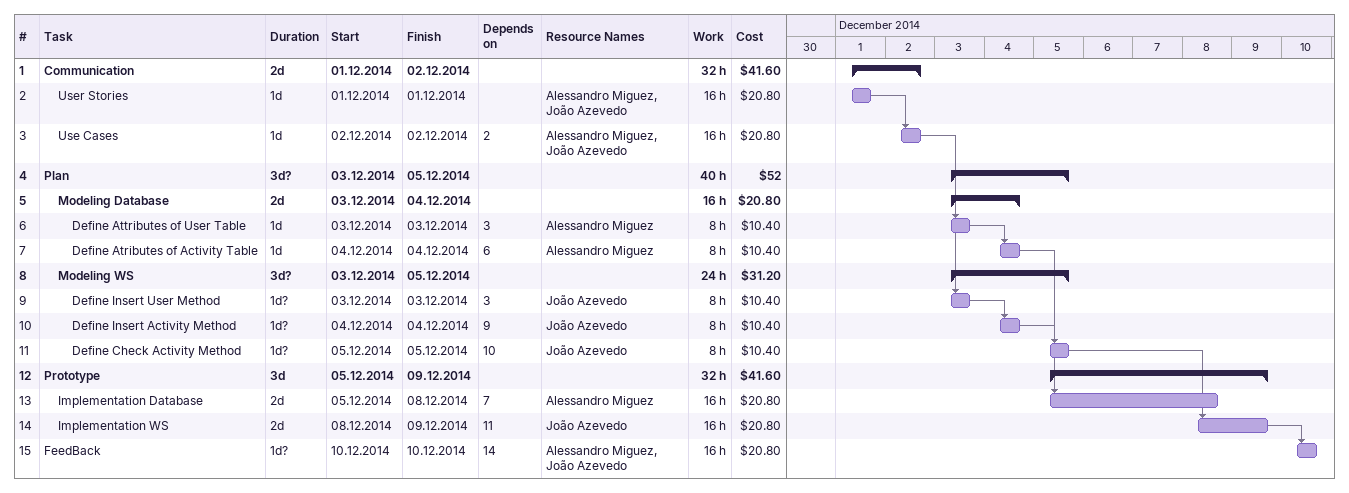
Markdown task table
| ID | Level | Task | Duration | Start | Finish | Predecessors | Resources | Work (h) | Cost ($) |
|---|---|---|---|---|---|---|---|---|---|
| 1 | 1 | **Communication** | 2d | 2014-12-01 | 2014-12-02 |  |  | 32 | 41.60 |
| 2 | 2 | User Stories | 1d | 2014-12-01 | 2014-12-01 |  | Alessandro Miguez, João Azevedo | 16 | 20.80 |
| 3 | 2 | Use Cases | 1d | 2014-12-02 | 2014-12-02 | 2 | Alessandro Miguez, João Azevedo | 16 | 20.80 |
| 4 | 1 | **Plan** | 3d? | 2014-12-03 | 2014-12-05 |  |  | 40 | 52 |
| 5 | 2 | **Modeling Database** | 2d | 2014-12-03 | 2014-12-04 |  |  | 16 | 20.80 |
| 6 | 3 | Define Attributes of User Table | 1d | 2014-12-03 | 2014-12-03 | 3 | Alessandro Miguez | 8 | 10.40 |
| 7 | 3 | Define Atributes of Activity Table | 1d | 2014-12-04 | 2014-12-04 | 6 | Alessandro Miguez | 8 | 10.40 |
| 8 | 2 | **Modeling WS** | 3d? | 2014-12-03 | 2014-12-05 |  |  | 24 | 31.20 |
| 9 | 3 | Define Insert User Method | 1d? | 2014-12-03 | 2014-12-03 | 3 | João Azevedo | 8 | 10.40 |
| 10 | 3 | Define Insert Activity Method | 1d? | 2014-12-04 | 2014-12-04 | 9 | João Azevedo | 8 | 10.40 |
| 11 | 3 | Define Check Activity Method | 1d? | 2014-12-05 | 2014-12-05 | 10 | João Azevedo | 8 | 10.40 |
| 12 | 1 | **Prototype** | 3d | 2014-12-05 | 2014-12-09 |  |  | 32 | 41.60 |
| 13 | 2 | Implementation Database | 2d | 2014-12-05 | 2014-12-08 | 7 | Alessandro Miguez | 16 | 20.80 |
| 14 | 2 | Implementation WS | 2d | 2014-12-08 | 2014-12-09 | 11 | João Azevedo | 16 | 20.80 |
| 15 | 1 | FeedBack | 1d? | 2014-12-10 | 2014-12-10 | 14 | Alessandro Miguez, João Azevedo | 16 | 20.80 |
